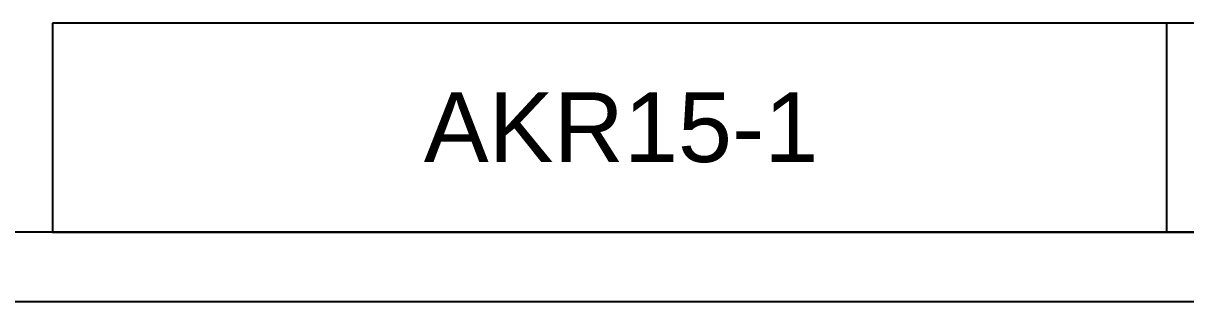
# Model space of a CAD drawing. Header units: millimetres. Extents: x 0 to 588, y 0 to 832.
# Drawn here: x 204.1 to 437.8, y 0 to 56 of the extents above; entities that cross this region are included whole.
import ezdxf

# ---------------------------------------------------------------- set-up
doc = ezdxf.new("R2010")
doc.units = ezdxf.units.MM
doc.layers.add('Размеры', color=5, linetype='Continuous', lineweight=9)
doc.styles.add('H100', font='ARIAL.TTF', dxfattribs={"height": 100})

msp = doc.modelspace()

# ---------------------------------------------------------------- linework, layer by layer
for p, q in [((573.9621258410405, 56.03364185066766), (209.9621258410405, 56.03364185066766)), ((209.9621258410405, 56.03364185066766), (209.9621258410405, 14.03364185066766)), ((433.9621258410405, 56.03364185066766), (209.9621258410405, 56.03364185066766)), ((433.9621258410405, 56.03364185066766), (433.9621258410405, 14.03364185066766)), ((573.9621258410514, 14.03364185066766), (55.96212584105137, 14.03364185066766)), ((209.9621258410405, 14.03364185066766), (573.9621258410405, 14.03364185066766)), ((587.9621258410514, 0.03364185066766368), (-0.03787415894862534, 0.03364185066766368))]:
    msp.add_line(p, q)

# ---------------------------------------------------------------- texts
at = {"layer": 'Размеры', "style": 'H100'}
msp.add_text('AKR15-1', height=14, dxfattribs=at).set_placement((284.6176510797884, 28.12436490660218))

doc.saveas('drawing.dxf')
